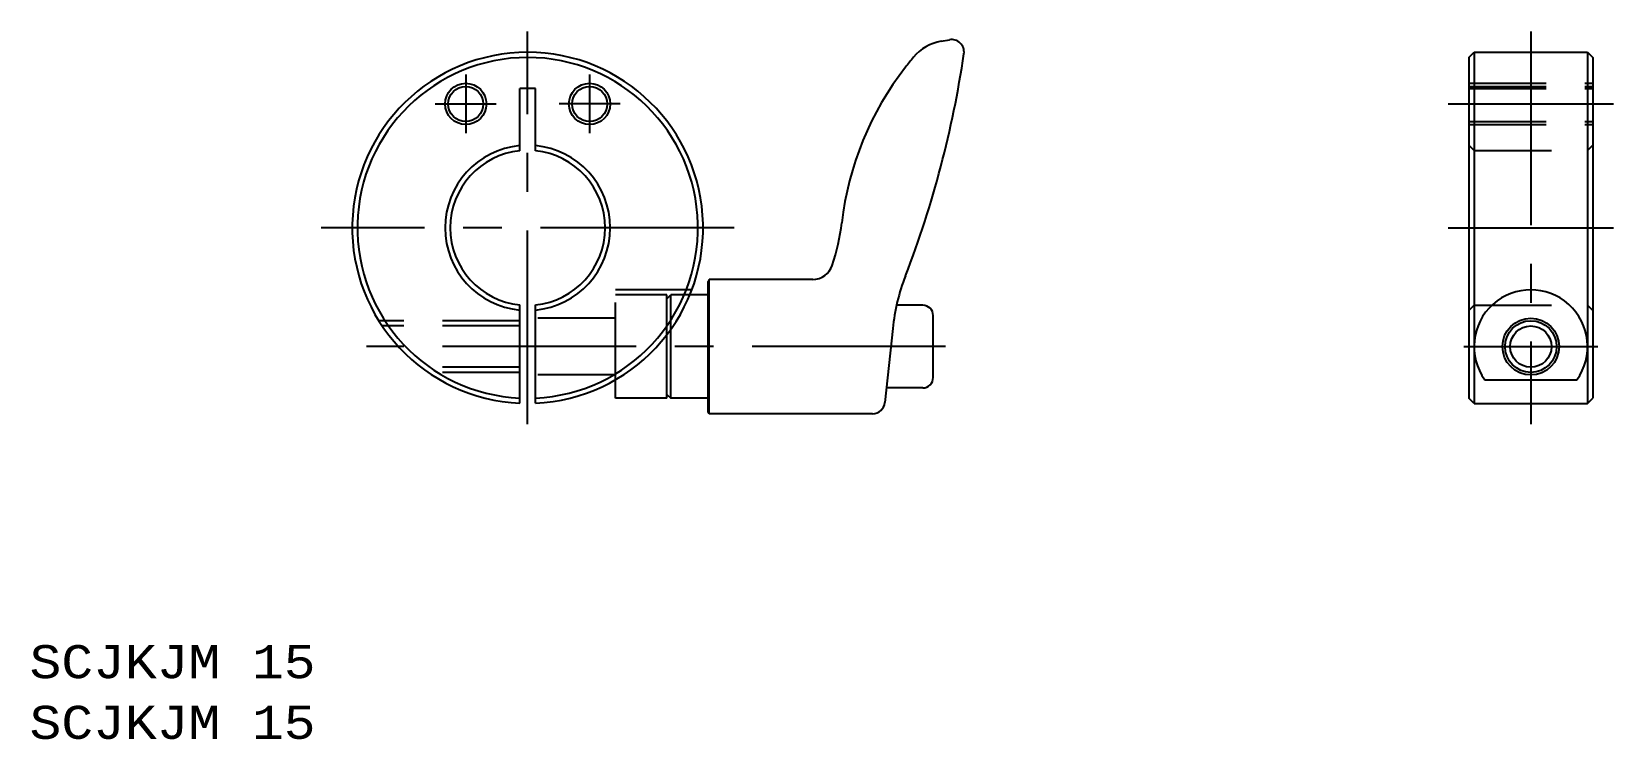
# Model space of a CAD drawing. Extents: x 20 to 173, y 20 to 88.
import ezdxf
from ezdxf.enums import TextEntityAlignment as Align

# ---------------------------------------------------------------- set-up
doc = ezdxf.new("R2010")
doc.units = 0
doc.header["$LTSCALE"] = 15
doc.linetypes.add('CENTER', pattern=[2, 1.25, -0.25, 0.25, -0.25])
doc.linetypes.add('DASHED', pattern=[0.75, 0.5, -0.25])
for name, color, linetype in [('CSLAYER1', 7, 'CONTINUOUS'), ('CSLAYER16', 7, 'CONTINUOUS'), ('CSLAYER2', 7, 'CONTINUOUS')]:
    doc.layers.add(name, color=color, linetype=linetype)
doc.styles.add('EASYDRAW_FONT', font='monotxt', dxfattribs={"height": 1, "bigfont": 'bigfont'})

# ---------------------------------------------------------------- blocks, each defined once
blk = doc.blocks.new('BLKF0000')
at = {"layer": 'CSLAYER1', "color": 3, "linetype": 'CONTINUOUS'}
for p, q in [((85.851738, 64.490977), (85.765931, 64.290215)), ((85.851738, 51.490977), (85.851738, 64.490977)), ((85.851738, 51.490977), (85.765931, 51.69174))]:
    blk.add_line(p, q, dxfattribs=at)
at = {"layer": 'CSLAYER1', "color": 7, "linetype": 'CONTINUOUS'}
for p, q in [((106.565931, 61.990977), (104.051664, 61.990977)), ((107.565931, 54.990977), (107.565931, 60.990977)), ((106.565931, 53.990977), (103.031225, 53.990977))]:
    blk.add_line(p, q, dxfattribs=at)
for centre, start, end in [((106.565931, 60.990977), 0, 90), ((106.565931, 54.990977), 270, 360)]:
    blk.add_arc(centre, 1, start, end, dxfattribs=at)
at = {"layer": 'CSLAYER16', "color": 3, "linetype": 'CONTINUOUS'}
for p, q in [((108.333584, 87.562089), (109.142686, 87.704756)), ((95.887735, 64.490977), (85.851738, 64.490977)), ((85.765931, 51.69174), (85.765931, 64.290215)), ((103.640929, 59.736512), (102.879834, 52.564347)), ((101.686534, 51.490977), (85.851738, 51.490977))]:
    blk.add_line(p, q, dxfattribs=at)
for centre, radius, start, end in [((109.115001, 83.130454), 4.5, 100, 140.207964), ((109.351064, 86.522986), 1.2, -8.365079, 100), ((11.602179, 100.896416), 100, 338.863766, 351.634921), ((136.392224, 60.410351), 40, 140.207964, 141.978819), ((128.514393, 66.569879), 30, 141.978819, 173.455386), ((78.840223, 72.268721), 20, 341.277451, 353.455386), ((95.887735, 66.490977), 2, 270, 341.277451), ((123.529261, 57.626007), 20, 158.863766, 173.942569), ((101.686534, 52.690977), 1.2, 270, 353.942569)]:
    blk.add_arc(centre, radius, start, end, dxfattribs=at)

msp = doc.modelspace()

# ---------------------------------------------------------------- linework, layer by layer
at = {"layer": 'CSLAYER1', "color": 7, "linetype": 'CONTINUOUS'}
for p, q in [((159.478126, 85.990977), (159.978126, 86.490977)), ((159.478126, 85.990977), (159.478126, 52.990976)), ((159.978126, 86.490977), (159.978126, 52.490977)), ((159.978126, 86.490977), (170.978126, 86.490977)), ((170.978126, 86.490977), (170.978126, 52.490977)), ((170.978126, 86.490977), (171.478126, 85.990977)), ((171.478126, 85.990977), (171.478126, 52.990977)), ((67.515931, 76.953383), (67.515931, 82.990977)), ((69.015931, 82.990977), (67.515931, 82.990977)), ((69.015931, 76.953383), (69.015931, 82.990977)), ((85.765931, 62.990977), (83.974209, 62.990977)), ((67.515931, 52.50753), (67.515931, 62.028572)), ((69.015931, 52.50753), (69.015931, 62.028572)), ((81.765931, 52.990977), (81.765931, 59.158988)), ((82.131787, 52.990977), (82.131787, 59.655428)), ((76.765931, 52.990977), (76.765931, 54.768546)), ((161.021004, 54.768546), (169.935248, 54.768546)), ((81.765931, 52.990977), (76.765931, 52.990977)), ((81.765931, 53.356833), (82.131787, 52.990977)), ((85.765931, 52.990977), (82.131787, 52.990977)), ((159.978126, 52.490977), (159.478125, 52.990977)), ((159.978126, 52.490977), (170.978126, 52.490977)), ((170.978126, 52.490977), (171.478126, 52.990977))]:
    msp.add_line(p, q, dxfattribs=at)
at = {"layer": 'CSLAYER1', "color": 3, "linetype": 'DASHED'}
for p, q in [((159.478126, 83.490977), (171.478126, 83.490977)), ((159.478126, 83.190977), (171.478126, 83.190977)), ((159.478126, 82.990977), (171.478126, 82.990977)), ((159.478126, 79.790977), (171.478126, 79.790977)), ((159.478126, 79.490977), (171.478126, 79.490977)), ((159.978126, 76.990977), (159.478127, 77.490976)), ((159.978126, 76.990977), (170.978126, 76.990977)), ((171.478126, 77.490978), (170.978126, 76.990977)), ((76.765931, 54.768546), (76.765931, 63.490977)), ((84.171904, 63.490977), (76.765931, 63.490977)), ((81.765931, 62.990977), (76.765931, 62.990977)), ((81.765931, 59.158988), (81.765931, 62.990977)), ((81.765931, 62.625121), (82.131787, 62.990977)), ((82.131787, 59.655428), (82.131787, 62.990977)), ((83.974209, 62.990977), (82.131787, 62.990977)), ((159.478126, 61.490978), (159.978125, 61.990977)), ((159.978125, 61.990977), (170.978126, 61.990977)), ((170.978126, 61.990977), (171.478126, 61.490979)), ((67.515931, 60.490977), (53.843726, 60.490977)), ((67.515931, 59.990977), (54.168059, 59.990977)), ((76.765931, 60.740977), (69.015931, 60.740977)), ((67.515931, 55.990977), (57.933942, 55.990977)), ((67.515931, 55.490977), (58.62228, 55.490977)), ((76.765931, 55.240977), (69.015931, 55.240977))]:
    msp.add_line(p, q, dxfattribs=at)
at = {"layer": 'CSLAYER1', "color": 3, "linetype": 'CONTINUOUS'}
for centre, radius in [((62.265931, 81.490977), 2), ((74.265931, 81.490977), 2), ((165.478126, 57.990977), 2.5)]:
    msp.add_circle(centre, radius, dxfattribs=at)
at = {"layer": 'CSLAYER1', "color": 7, "linetype": 'CONTINUOUS'}
for centre, radius in [((62.265931, 81.490977), 1.7), ((74.265931, 81.490977), 1.7), ((165.478126, 57.990977), 2.75), ((165.478126, 57.990977), 2)]:
    msp.add_circle(centre, radius, dxfattribs=at)
for centre, radius, start, end in [((68.265931, 69.490977), 17, -87.471424, 267.471424), ((68.265931, 69.490977), 16.5, -87.394749, 267.394749), ((68.265931, 69.490977), 8, 95.379379, 264.620621), ((68.265931, 69.490977), 7.5, 95.73917, 264.26083), ((68.265931, 69.490977), 8, -84.620621, 84.620621), ((68.265931, 69.490977), 7.5, -84.26083, 84.26083), ((165.478126, 57.990977), 5.5, -35.866363, 215.866363)]:
    msp.add_arc(centre, radius, start, end, dxfattribs=at)
at = {"layer": 'CSLAYER2', "color": 1, "linetype": 'CENTER'}
for p, q in [((68.265931, 50.490977), (68.265931, 88.490977)), ((165.478126, 88.490977), (165.478126, 50.490977)), ((62.265931, 84.328871), (62.265931, 78.653084)), ((74.265931, 84.328871), (74.265931, 78.653084)), ((59.312821, 81.490977), (65.21904, 81.490977)), ((77.21904, 81.490977), (71.312821, 81.490977)), ((157.478126, 81.490977), (173.478126, 81.490977)), ((88.265931, 69.490977), (48.265931, 69.490977)), ((157.478126, 69.490977), (173.478126, 69.490977)), ((108.765931, 57.990977), (52.653436, 57.990977)), ((158.978126, 57.990977), (171.978126, 57.990977))]:
    msp.add_line(p, q, dxfattribs=at)

# ---------------------------------------------------------------- block references
at = {"layer": 'CSLAYER1'}
msp.add_blockref('BLKF0000', (0, 0), dxfattribs=at)

# ---------------------------------------------------------------- texts
at = {"layer": 'CSLAYER1', "color": 7, "style": 'EASYDRAW_FONT', "width": 0.999231}
for p, p2 in [((20, 25.877213), (47.712002, 25.877213)), ((20, 20), (47.712002, 20))]:
    msp.add_text('SCJKJM 15', height=3.2, dxfattribs=at).set_placement(p, p2, align=Align.FIT)

doc.saveas('drawing.dxf')
